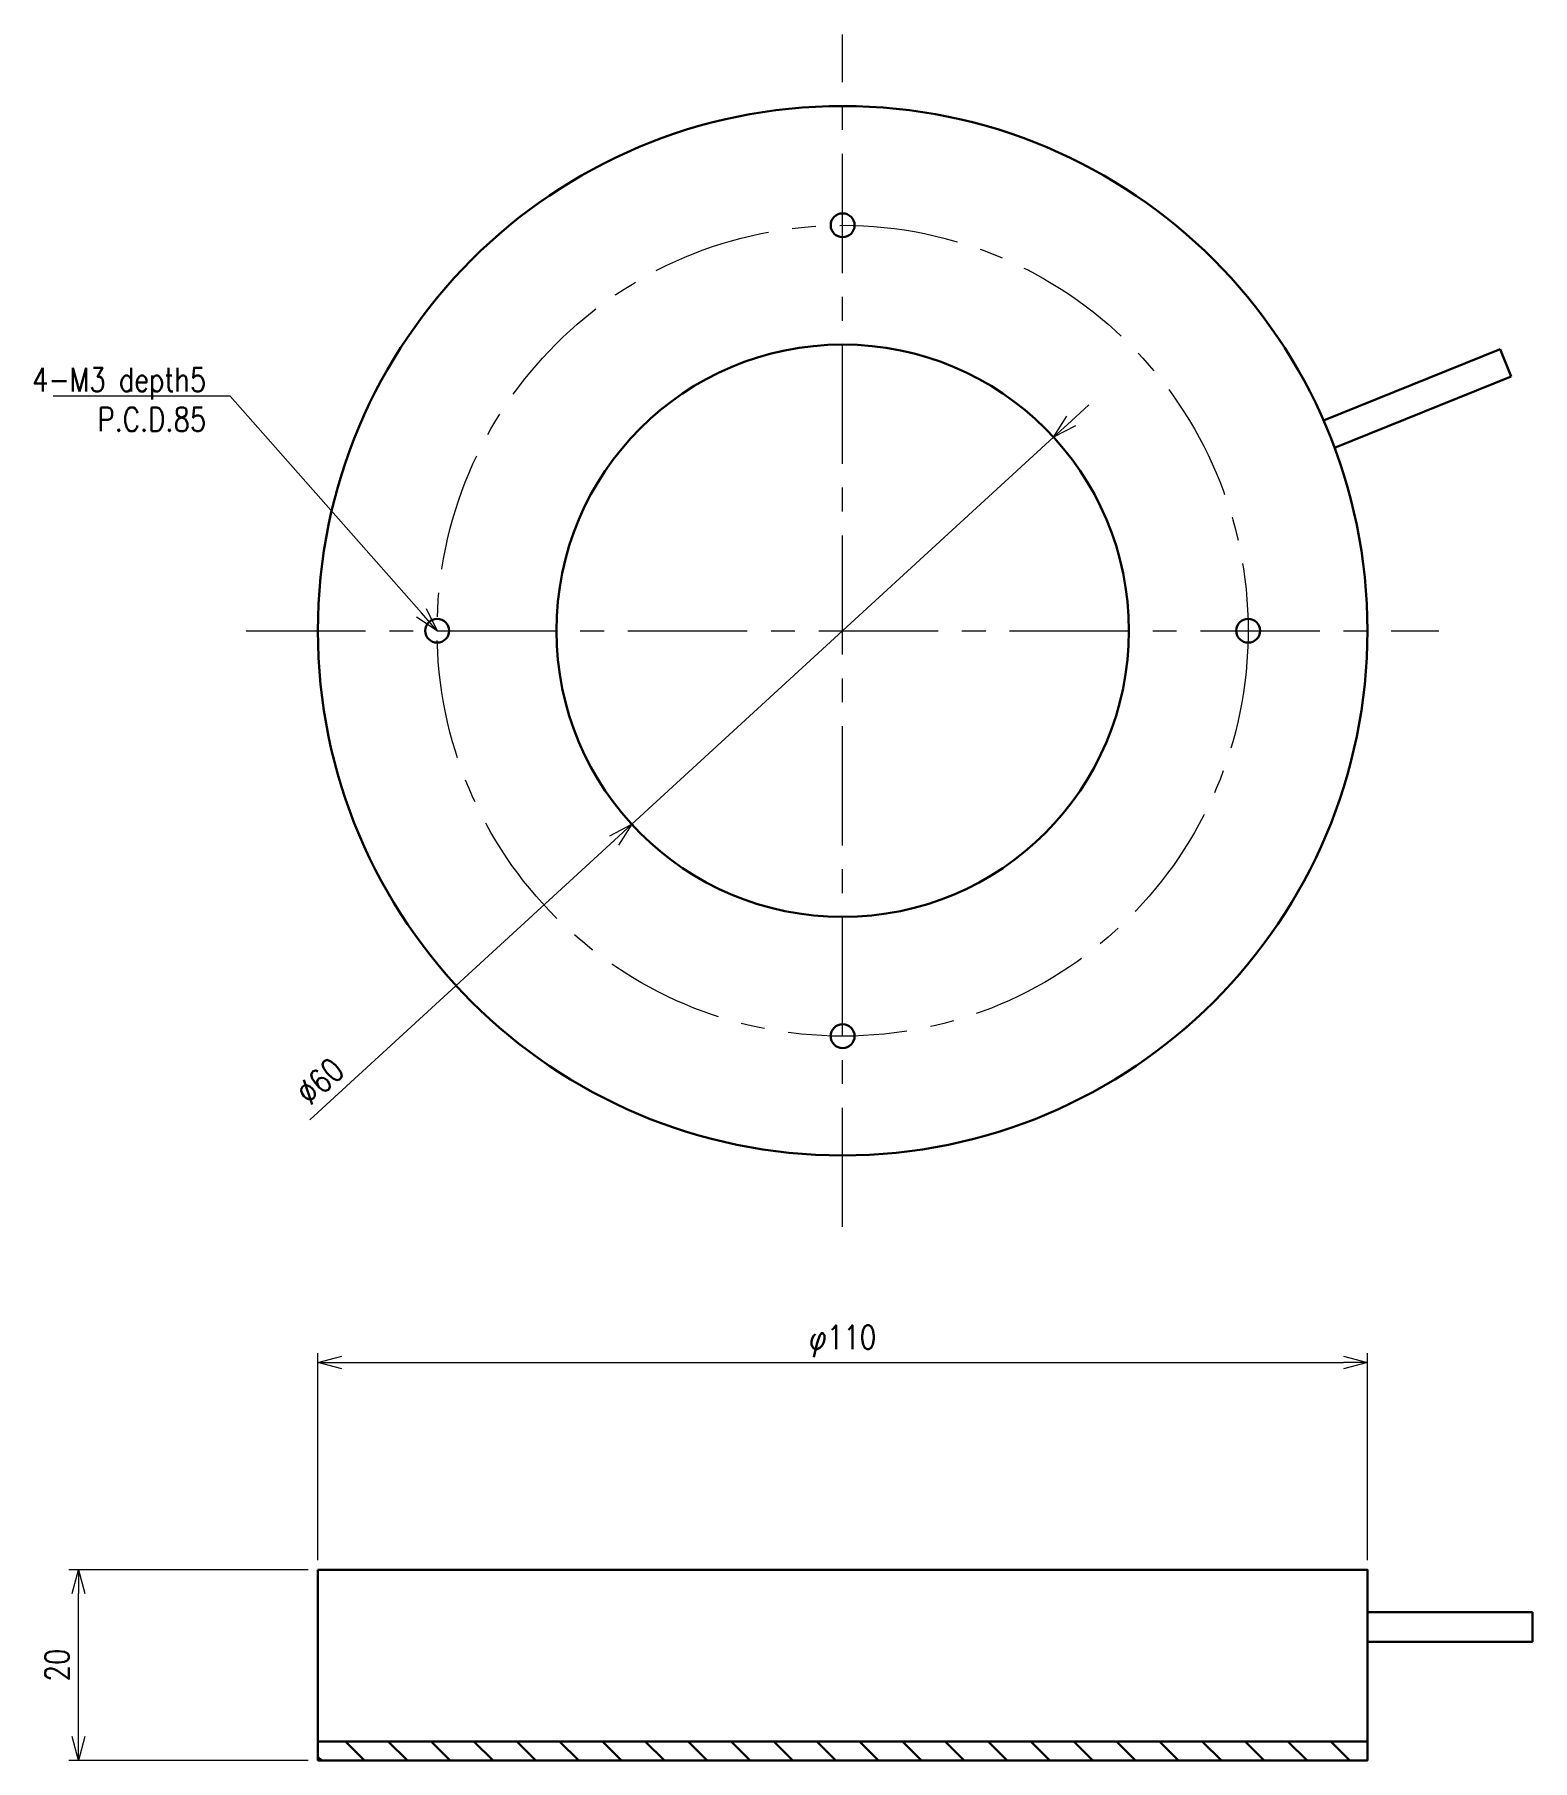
# Model space of a CAD drawing. Header units: millimetres. Extents: x 117 to 274, y 66 to 247.
import ezdxf
from ezdxf import colors
from ezdxf.entities.mleader import LeaderData, LeaderLine
from ezdxf.math import Vec2, Vec3

# ---------------------------------------------------------------- set-up
doc = ezdxf.new("R2010")
doc.units = ezdxf.units.MM
doc.linetypes.add('CENTER', pattern=[2, 1.25, -0.25, 0.25, -0.25])
doc.layers.get('0').update_dxf_attribs({"lineweight": 30})
doc.layers.get('Defpoints').update_dxf_attribs({"lineweight": 9})
doc.layers.add('0 @ 1', color=7, linetype='Continuous', lineweight=30)
doc.layers.add('2KD_寸法１', color=7, linetype='Continuous', lineweight=15)
doc.styles.get("Standard").update_dxf_attribs({"font": 'simplex.shx', "width": 0.8, "bigfont": 'extfont.shx'})
doc.dimstyles.new('KD-STD', dxfattribs={"dimscale": 0, "dimtxt": 2.5, "dimasz": 2.5, "dimexe": 1, "dimexo": 1, "dimgap": 1, "dimtad": 1, "dimdsep": 46, "dimtxsty": 'Standard', "dimblk": 'OPEN30', "dimcen": 0, "dimadec": 0, "dimazin": 0, "dimtfac": 1, "dimtmove": 0, "dimatfit": 3, "dimldrblk": 'OPEN30', "dimfxl": 1, "dimtolj": 1, "dimtzin": 0, "dimlwd": 15, "dimlwe": 15, "dimarcsym": 0})

# ---------------------------------------------------------------- blocks, each defined once
blk = doc.blocks.new('_Open30')
at = {"lineweight": -2}
for p, q in [((-1, 0.268), (0, 0)), ((0, 0), (-1, -0.268)), ((0, 0), (-1, 0))]:
    blk.add_line(p, q, dxfattribs=at)
blk = doc.blocks.new('*D25')
at = {"color": 0, "lineweight": 15}
for p, q in [((145.84, 85.81), (120.75, 85.81)), ((121.75, 68.31), (121.75, 83.31)), ((145.84, 65.81), (120.75, 65.81))]:
    blk.add_line(p, q, dxfattribs=at)
at = {"layer": 'Defpoints', "color": 0}
for p in [(121.75, 85.81), (146.84, 85.81), (146.84, 65.81)]:
    blk.add_point(p, dxfattribs=at)
at = {"color": 0, "lineweight": 15, "xscale": 2.5, "yscale": 2.5, "zscale": 2.5}
for p, rotation in [((121.75, 85.81), 90), ((121.75, 65.81), 270)]:
    blk.add_blockref('_Open30', p, dxfattribs=dict(at, rotation=rotation))
at = {"color": 0, "insert": (119.5, 75.81), "char_height": 2.5, "attachment_point": 5, "rotation": 90}
blk.add_mtext('\\A1;20', dxfattribs=at)
blk = doc.blocks.new('*D27')
at = {"color": 0, "lineweight": 15}
for p, q in [((146.84, 86.81), (146.84, 108.52)), ((149.34, 107.52), (254.34, 107.52)), ((256.84, 86.81), (256.84, 108.52))]:
    blk.add_line(p, q, dxfattribs=at)
at = {"layer": 'Defpoints', "color": 0}
for p in [(256.84, 107.52), (146.84, 85.81), (256.84, 85.81)]:
    blk.add_point(p, dxfattribs=at)
at = {"color": 0, "lineweight": 15, "xscale": 2.5, "yscale": 2.5, "zscale": 2.5, "rotation": 180}
blk.add_blockref('_Open30', (146.84, 107.52), dxfattribs=at)
at = {"color": 0, "lineweight": 15, "xscale": 2.5, "yscale": 2.5, "zscale": 2.5}
blk.add_blockref('_Open30', (256.84, 107.52), dxfattribs=at)
at = {"color": 0, "insert": (201.84, 109.77), "char_height": 2.5, "attachment_point": 5}
blk.add_mtext('\\A1;φ110', dxfattribs=at)
blk = doc.blocks.new('*D29')
at = {"color": 0, "lineweight": 15}
for p, q in [((225.79, 206.22), (227.63, 207.91)), ((223.94, 204.53), (179.74, 163.95)), ((146.01, 132.98), (177.9, 162.26))]:
    blk.add_line(p, q, dxfattribs=at)
at = {"layer": 'Defpoints', "color": 0}
for p in [(223.94, 204.53), (179.74, 163.95)]:
    blk.add_point(p, dxfattribs=at)
at = {"color": 0, "lineweight": 15, "xscale": 2.5, "yscale": 2.5, "zscale": 2.5}
for p, rotation in [((223.94, 204.53), 222.550995427033), ((179.74, 163.95), 42.55099542703297)]:
    blk.add_blockref('_Open30', p, dxfattribs=dict(at, rotation=rotation))
at = {"color": 0, "insert": (147.08, 137.02), "char_height": 2.5, "attachment_point": 5, "rotation": 42.551}
blk.add_mtext('\\A1;∅60', dxfattribs=at)
blk = doc.blocks.new('A$C1CAA0A7D')
for p, q in [((123.91, 84.52), (105.39, 77.03)), ((123.91, 84.52), (125.08, 81.64)), ((106.56, 74.16), (125.08, 81.64)), ((105.21, 77.44), (105.21, 77.44))]:
    blk.add_line(p, q)
for centre, radius in [((55, 55), 55), ((55, 97.5), 1.25), ((55, 55), 30), ((12.5, 55), 1.25), ((97.5, 55), 1.25), ((55, 12.5), 1.25)]:
    blk.add_circle(centre, radius)

msp = doc.modelspace()

# ---------------------------------------------------------------- hatches: boundary and pattern name
h = msp.add_hatch()
h.set_pattern_fill('LINE', color=256, angle=135, style=0)
h.set_pattern_definition([(135, (6.664, -13.6345), (-2.245064, -2.245064), [])])
h.paths.add_polyline_path([(256.844, 67.808), (146.844, 67.808), (146.844, 65.808), (256.844, 65.808)])

# ---------------------------------------------------------------- linework, layer by layer
for p, q in [((274.143, 81.358), (256.844, 81.358)), ((274.143, 81.358), (274.143, 79.808)), ((274.143, 79.808), (274.143, 78.258)), ((256.844, 78.258), (274.143, 78.258)), ((253.844, 67.808), (149.844, 67.808))]:
    msp.add_line(p, q)
for points in [[(146.844, 85.808), (256.844, 85.808), (256.844, 67.808), (146.844, 67.808)], [(146.844, 67.808), (256.844, 67.808), (256.844, 65.808), (146.844, 65.808)]]:
    msp.add_lwpolyline(points, close=True)
at = {"layer": '2KD_寸法１', "linetype": 'CENTER', "ltscale": 10}
for p, q in [((201.844, 121.738), (201.844, 246.738)), ((139.344, 184.238), (264.344, 184.238))]:
    msp.add_line(p, q, dxfattribs=at)
msp.add_circle((201.844, 184.238), 42.5, dxfattribs=at)

# ---------------------------------------------------------------- block references
msp.add_blockref('A$C1CAA0A7D', (146.844, 129.238))

# ---------------------------------------------------------------- dimensions: what is measured, and where the dimension line sits
at = {"layer": '0 @ 1'}
dim = msp.add_diameter_dim_2p(p1=(223.944, 204.525), p2=(179.743, 163.951), dimstyle='KD-STD', override={"dimscale": 1, "dimtix": 0, "dimtofl": 1, "dimtmove": 0, "dimatfit": 3}, dxfattribs=at)
dim.commit()
dim.dimension.update_dxf_attribs({"geometry": '*D29', "text_midpoint": (148.602, 135.364), "dimtype": 163})
dim = msp.add_linear_dim(base=(256.844, 107.521), p1=(146.844, 85.808), p2=(256.844, 85.808), text='φ<>', dimstyle='KD-STD', override={"dimscale": 1, "dimtix": 0, "dimtofl": 1, "dimtmove": 0, "dimatfit": 3}, dxfattribs=at)
dim.commit()
dim.dimension.update_dxf_attribs({"geometry": '*D27', "text_midpoint": (201.844, 109.771)})
dim = msp.add_linear_dim(base=(121.746, 85.808), p1=(146.844, 65.808), p2=(146.844, 85.808), angle=90, dimstyle='KD-STD', override={"dimscale": 1, "dimtix": 0, "dimtofl": 1, "dimtmove": 0, "dimatfit": 3}, dxfattribs=at)
dim.commit()
dim.dimension.update_dxf_attribs({"geometry": '*D25', "text_midpoint": (119.496, 75.808)})

# ---------------------------------------------------------------- leaders
ml = msp.add_multileader_mtext('Standard', dxfattribs=at)
ml.set_content('4-M3 depth5\\PP.C.D.85', color=256)
ml.set_leader_properties(lineweight=15)
ml.set_arrow_properties(name='OPEN30')
ml.build(insert=Vec2(0, 0))
ml.multileader.update_dxf_attribs({"text_left_attachment_type": 6, "text_right_attachment_type": 6, "dogleg_length": 1.5, "arrow_head_size": 2.5})
ctx = ml.context
ctx.base_point, ctx.char_height, ctx.arrow_head_size, ctx.landing_gap_size, ctx.plane_origin = Vec3(114.565, 208.811), 2.5, 2.5, 1, Vec3(159.344, 184.238)
ctx.left_attachment, ctx.right_attachment, ctx.text_align_type = 6, 6, 2
notes = []
notes.append((ctx, [(0, (1, 1, 0), (137.646, 208.811), (-1, 0), 1.5, [(0, [(159.344, 184.238)], 0, [])])]))
ctx.mtext.insert, ctx.mtext.alignment, ctx.mtext.flow_direction = Vec3(135.146, 211.811), 3, 5
for ctx, leaders in notes:
    for number, flags, end, landing, length, lines in leaders:
        leader = LeaderData()
        leader.index, (leader.has_last_leader_line, leader.has_dogleg_vector, leader.attachment_direction) = number, flags
        leader.last_leader_point, leader.dogleg_vector, leader.dogleg_length = Vec3(end), Vec3(landing), length
        for number, points, colour, breaks in lines:
            line = LeaderLine()
            line.index, line.vertices, line.color, line.breaks = number, Vec3.list(points), colors.encode_raw_color(colour), breaks
            leader.lines.append(line)
        ctx.leaders.append(leader)

doc.saveas('drawing.dxf')
